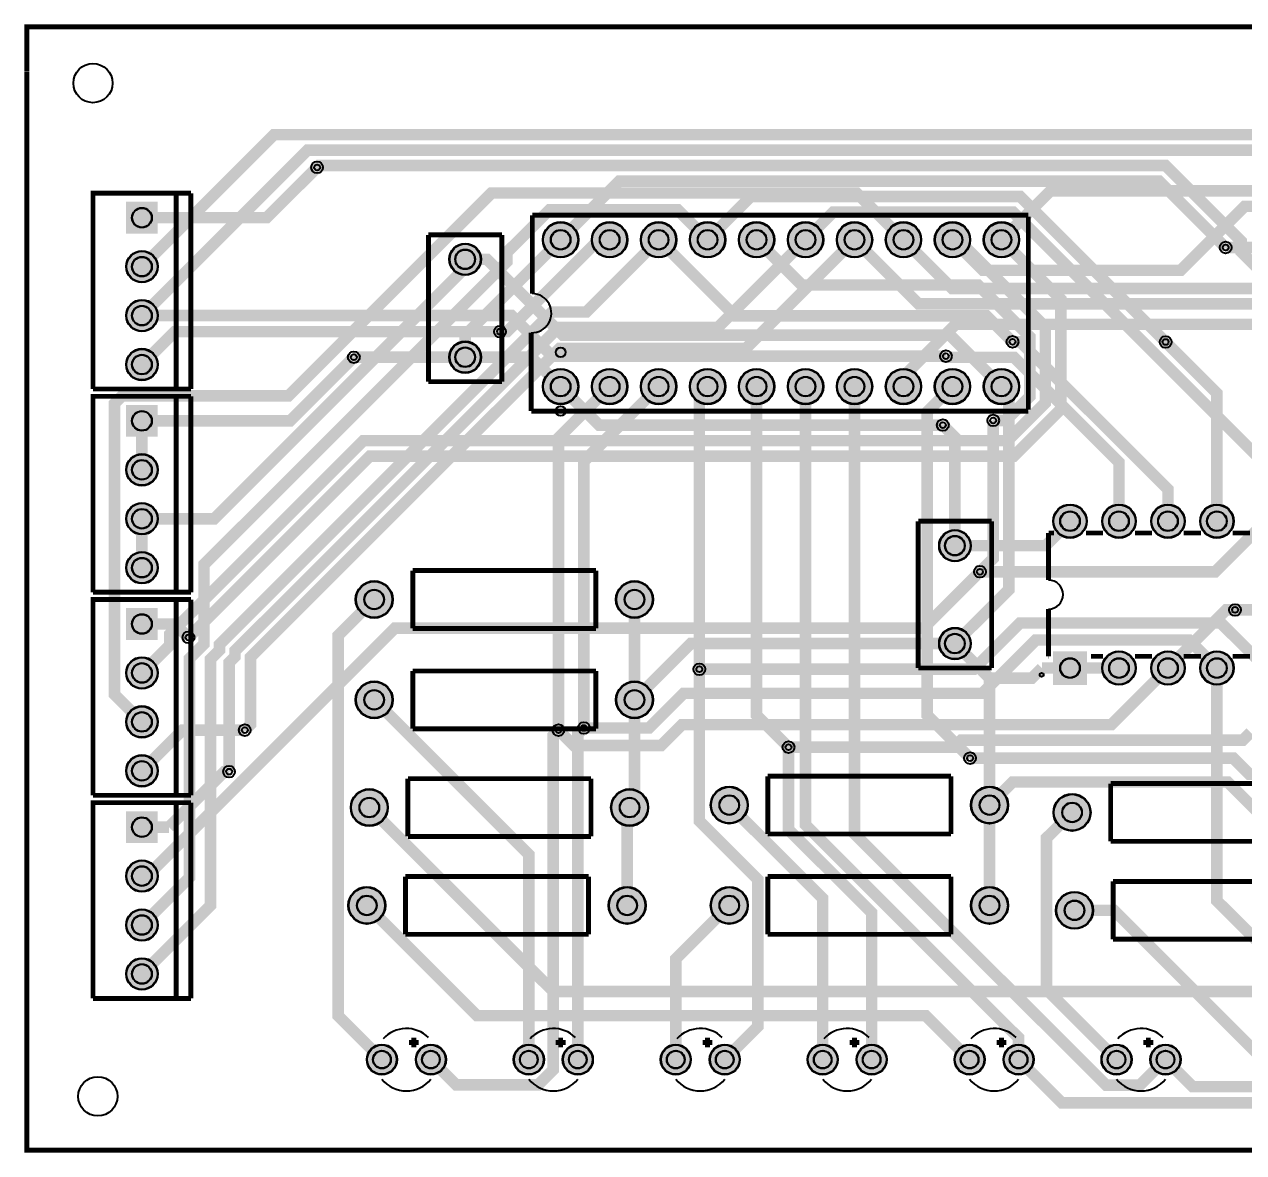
# Model space of a CAD drawing. Header units: millimetres. Extents: x 0.3 to 99.4, y -0.4 to 58.2.
# Drawn here: x 0.3 to 63.5, y -0.4 to 58.2 of the extents above; entities that cross this region are included whole.
import ezdxf

# ---------------------------------------------------------------- set-up
doc = ezdxf.new("R2010")
doc.units = ezdxf.units.MM
for name, color, linetype, true_color in [('BoardOutLine', 7, 'Continuous', 0xff00ff), ('BottomLayer', 7, 'Continuous', 0x0000ff), ('BottomSolderMaskLayer', 7, 'Continuous', 0xaa00ff), ('Document', 7, 'Continuous', 0xffffff), ('Hole', 7, 'Continuous', 0x222222), ('Multi-Layer', 7, 'Continuous', 0xc0c0c0), ('TopLayer', 7, 'Continuous', 0xff0000), ('TopSilkLayer', 7, 'Continuous', 0xffcc00), ('TopSolderMaskLayer', 7, 'Continuous', 0x800080)]:
    doc.layers.add(name, color=color, linetype=linetype, true_color=true_color)

msp = doc.modelspace()

# ---------------------------------------------------------------- hatches: boundary and pattern name
at = {"layer": 'BottomSolderMaskLayer'}
for points in [[(7.175, 48.958), (7.175, 47.308), (5.525, 47.308), (5.525, 48.958)], [(27.142, 46.99, 1), (28.992, 46.99, 1)], [(29.682, 46.99, 1), (31.532, 46.99, 1)], [(32.222, 46.99, 1), (34.072, 46.99, 1)], [(34.762, 46.99, 1), (36.612, 46.99, 1)], [(37.302, 46.99, 1), (39.152, 46.99, 1)], [(39.842, 46.99, 1), (41.692, 46.99, 1)], [(42.382, 46.99, 1), (44.232, 46.99, 1)], [(44.922, 46.99, 1), (46.772, 46.99, 1)], [(47.462, 46.99, 1), (49.312, 46.99, 1)], [(50.002, 46.99, 1), (51.852, 46.99, 1)], [(22.289, 45.974, 1), (23.939, 45.974, 1)], [(5.525, 45.593, 1), (7.175, 45.593, 1)], [(5.525, 43.053, 1), (7.175, 43.053, 1)], [(5.525, 40.513, 1), (7.175, 40.513, 1)], [(22.289, 40.894, 1), (23.939, 40.894, 1)], [(27.142, 39.37, 1), (28.992, 39.37, 1)], [(29.682, 39.37, 1), (31.532, 39.37, 1)], [(32.222, 39.37, 1), (34.072, 39.37, 1)], [(34.762, 39.37, 1), (36.612, 39.37, 1)], [(37.302, 39.37, 1), (39.152, 39.37, 1)], [(39.842, 39.37, 1), (41.692, 39.37, 1)], [(42.382, 39.37, 1), (44.232, 39.37, 1)], [(44.922, 39.37, 1), (46.772, 39.37, 1)], [(47.462, 39.37, 1), (49.312, 39.37, 1)], [(50.002, 39.37, 1), (51.852, 39.37, 1)], [(7.175, 38.417), (7.175, 36.767), (5.525, 36.767), (5.525, 38.417)], [(5.525, 35.052, 1), (7.175, 35.052, 1)], [(5.525, 32.512, 1), (7.175, 32.512, 1)], [(53.608, 32.385, 1), (55.358, 32.385, 1)], [(56.148, 32.385, 1), (57.898, 32.385, 1)], [(58.688, 32.385, 1), (60.438, 32.385, 1)], [(61.228, 32.385, 1), (62.978, 32.385, 1)], [(47.689, 31.115, 1), (49.339, 31.115, 1)], [(5.525, 29.972, 1), (7.175, 29.972, 1)], [(17.431, 28.321, 1), (19.361, 28.321, 1)], [(30.931, 28.321, 1), (32.861, 28.321, 1)], [(7.175, 27.876), (7.175, 26.226), (5.525, 26.226), (5.525, 27.876)], [(47.689, 26.035, 1), (49.339, 26.035, 1)], [(5.525, 24.511, 1), (7.175, 24.511, 1)], [(53.608, 23.89), (53.608, 25.64), (55.358, 25.64), (55.358, 23.89)], [(56.148, 24.765, 1), (57.898, 24.765, 1)], [(58.688, 24.765, 1), (60.438, 24.765, 1)], [(61.228, 24.765, 1), (62.978, 24.765, 1)], [(17.431, 23.114, 1), (19.361, 23.114, 1)], [(30.931, 23.114, 1), (32.861, 23.114, 1)], [(5.525, 21.971, 1), (7.175, 21.971, 1)], [(5.525, 19.431, 1), (7.175, 19.431, 1)], [(17.177, 17.526, 1), (19.107, 17.526, 1)], [(30.677, 17.526, 1), (32.607, 17.526, 1)], [(35.846, 17.653, 1), (37.776, 17.653, 1)], [(49.346, 17.653, 1), (51.276, 17.653, 1)], [(53.626, 17.272, 1), (55.556, 17.272, 1)], [(7.175, 17.335), (7.175, 15.685), (5.525, 15.685), (5.525, 17.335)], [(5.525, 13.97, 1), (7.175, 13.97, 1)], [(17.05, 12.446, 1), (18.98, 12.446, 1)], [(30.55, 12.446, 1), (32.48, 12.446, 1)], [(35.846, 12.446, 1), (37.776, 12.446, 1)], [(49.346, 12.446, 1), (51.276, 12.446, 1)], [(53.753, 12.192, 1), (55.683, 12.192, 1)], [(5.525, 11.43, 1), (7.175, 11.43, 1)], [(5.525, 8.89, 1), (7.175, 8.89, 1)], [(18.009, 4.445, 1), (19.583, 4.445, 1)], [(20.549, 4.445, 1), (22.123, 4.445, 1)], [(25.629, 4.445, 1), (27.203, 4.445, 1)], [(28.169, 4.445, 1), (29.743, 4.445, 1)], [(33.249, 4.445, 1), (34.823, 4.445, 1)], [(35.789, 4.445, 1), (37.363, 4.445, 1)], [(40.869, 4.445, 1), (42.443, 4.445, 1)], [(43.409, 4.445, 1), (44.983, 4.445, 1)], [(48.489, 4.445, 1), (50.063, 4.445, 1)], [(51.029, 4.445, 1), (52.603, 4.445, 1)], [(56.109, 4.445, 1), (57.683, 4.445, 1)], [(58.649, 4.445, 1), (60.223, 4.445, 1)]]:
    msp.add_hatch(color=256, dxfattribs=at).paths.add_polyline_path(points)
at = {"layer": 'Multi-Layer'}
for points in [[(7.15, 48.933), (7.15, 47.333), (5.55, 47.333), (5.55, 48.933)], [(27.167, 46.99, 1), (28.967, 46.99, 1)], [(29.707, 46.99, 1), (31.507, 46.99, 1)], [(32.247, 46.99, 1), (34.047, 46.99, 1)], [(34.787, 46.99, 1), (36.587, 46.99, 1)], [(37.327, 46.99, 1), (39.127, 46.99, 1)], [(39.867, 46.99, 1), (41.667, 46.99, 1)], [(42.407, 46.99, 1), (44.207, 46.99, 1)], [(44.947, 46.99, 1), (46.747, 46.99, 1)], [(47.487, 46.99, 1), (49.287, 46.99, 1)], [(50.027, 46.99, 1), (51.827, 46.99, 1)], [(5.55, 45.593, 1), (7.15, 45.593, 1)], [(22.314, 45.974, 1), (23.914, 45.974, 1)], [(5.55, 43.053, 1), (7.15, 43.053, 1)], [(5.55, 40.513, 1), (7.15, 40.513, 1)], [(22.314, 40.894, 1), (23.914, 40.894, 1)], [(27.167, 39.37, 1), (28.967, 39.37, 1)], [(29.707, 39.37, 1), (31.507, 39.37, 1)], [(32.247, 39.37, 1), (34.047, 39.37, 1)], [(34.787, 39.37, 1), (36.587, 39.37, 1)], [(37.327, 39.37, 1), (39.127, 39.37, 1)], [(39.867, 39.37, 1), (41.667, 39.37, 1)], [(42.407, 39.37, 1), (44.207, 39.37, 1)], [(44.947, 39.37, 1), (46.747, 39.37, 1)], [(47.487, 39.37, 1), (49.287, 39.37, 1)], [(50.027, 39.37, 1), (51.827, 39.37, 1)], [(7.15, 38.392), (7.15, 36.792), (5.55, 36.792), (5.55, 38.392)], [(5.55, 35.052, 1), (7.15, 35.052, 1)], [(5.55, 32.512, 1), (7.15, 32.512, 1)], [(53.633, 32.385, 1), (55.333, 32.385, 1)], [(56.173, 32.385, 1), (57.873, 32.385, 1)], [(58.713, 32.385, 1), (60.413, 32.385, 1)], [(61.253, 32.385, 1), (62.953, 32.385, 1)], [(47.714, 31.115, 1), (49.314, 31.115, 1)], [(5.55, 29.972, 1), (7.15, 29.972, 1)], [(17.456, 28.321, 1), (19.336, 28.321, 1)], [(30.956, 28.321, 1), (32.836, 28.321, 1)], [(7.15, 27.851), (7.15, 26.251), (5.55, 26.251), (5.55, 27.851)], [(47.714, 26.035, 1), (49.314, 26.035, 1)], [(5.55, 24.511, 1), (7.15, 24.511, 1)], [(53.633, 23.915), (53.633, 25.615), (55.333, 25.615), (55.333, 23.915)], [(56.173, 24.765, 1), (57.873, 24.765, 1)], [(58.713, 24.765, 1), (60.413, 24.765, 1)], [(61.253, 24.765, 1), (62.953, 24.765, 1)], [(17.456, 23.114, 1), (19.336, 23.114, 1)], [(30.956, 23.114, 1), (32.836, 23.114, 1)], [(5.55, 21.971, 1), (7.15, 21.971, 1)], [(5.55, 19.431, 1), (7.15, 19.431, 1)], [(17.202, 17.526, 1), (19.082, 17.526, 1)], [(30.702, 17.526, 1), (32.582, 17.526, 1)], [(35.871, 17.653, 1), (37.751, 17.653, 1)], [(49.371, 17.653, 1), (51.251, 17.653, 1)], [(53.651, 17.272, 1), (55.531, 17.272, 1)], [(7.15, 17.31), (7.15, 15.71), (5.55, 15.71), (5.55, 17.31)], [(5.55, 13.97, 1), (7.15, 13.97, 1)], [(17.075, 12.446, 1), (18.955, 12.446, 1)], [(30.575, 12.446, 1), (32.455, 12.446, 1)], [(35.871, 12.446, 1), (37.751, 12.446, 1)], [(49.371, 12.446, 1), (51.251, 12.446, 1)], [(53.778, 12.192, 1), (55.658, 12.192, 1)], [(5.55, 11.43, 1), (7.15, 11.43, 1)], [(5.55, 8.89, 1), (7.15, 8.89, 1)], [(18.034, 4.445, 1), (19.558, 4.445, 1)], [(20.574, 4.445, 1), (22.098, 4.445, 1)], [(25.654, 4.445, 1), (27.178, 4.445, 1)], [(28.194, 4.445, 1), (29.718, 4.445, 1)], [(33.274, 4.445, 1), (34.798, 4.445, 1)], [(35.814, 4.445, 1), (37.338, 4.445, 1)], [(40.894, 4.445, 1), (42.418, 4.445, 1)], [(43.434, 4.445, 1), (44.958, 4.445, 1)], [(48.514, 4.445, 1), (50.038, 4.445, 1)], [(51.054, 4.445, 1), (52.578, 4.445, 1)], [(56.134, 4.445, 1), (57.658, 4.445, 1)], [(58.674, 4.445, 1), (60.198, 4.445, 1)]]:
    msp.add_hatch(color=256, dxfattribs=at).paths.add_polyline_path(points)
at = {"layer": 'TopSolderMaskLayer'}
for points in [[(7.175, 48.958), (7.175, 47.308), (5.525, 47.308), (5.525, 48.958)], [(27.142, 46.99, 1), (28.992, 46.99, 1)], [(29.682, 46.99, 1), (31.532, 46.99, 1)], [(32.222, 46.99, 1), (34.072, 46.99, 1)], [(34.762, 46.99, 1), (36.612, 46.99, 1)], [(37.302, 46.99, 1), (39.152, 46.99, 1)], [(39.842, 46.99, 1), (41.692, 46.99, 1)], [(42.382, 46.99, 1), (44.232, 46.99, 1)], [(44.922, 46.99, 1), (46.772, 46.99, 1)], [(47.462, 46.99, 1), (49.312, 46.99, 1)], [(50.002, 46.99, 1), (51.852, 46.99, 1)], [(22.289, 45.974, 1), (23.939, 45.974, 1)], [(5.525, 45.593, 1), (7.175, 45.593, 1)], [(5.525, 43.053, 1), (7.175, 43.053, 1)], [(5.525, 40.513, 1), (7.175, 40.513, 1)], [(22.289, 40.894, 1), (23.939, 40.894, 1)], [(27.142, 39.37, 1), (28.992, 39.37, 1)], [(29.682, 39.37, 1), (31.532, 39.37, 1)], [(32.222, 39.37, 1), (34.072, 39.37, 1)], [(34.762, 39.37, 1), (36.612, 39.37, 1)], [(37.302, 39.37, 1), (39.152, 39.37, 1)], [(39.842, 39.37, 1), (41.692, 39.37, 1)], [(42.382, 39.37, 1), (44.232, 39.37, 1)], [(44.922, 39.37, 1), (46.772, 39.37, 1)], [(47.462, 39.37, 1), (49.312, 39.37, 1)], [(50.002, 39.37, 1), (51.852, 39.37, 1)], [(7.175, 38.417), (7.175, 36.767), (5.525, 36.767), (5.525, 38.417)], [(5.525, 35.052, 1), (7.175, 35.052, 1)], [(5.525, 32.512, 1), (7.175, 32.512, 1)], [(53.608, 32.385, 1), (55.358, 32.385, 1)], [(56.148, 32.385, 1), (57.898, 32.385, 1)], [(58.688, 32.385, 1), (60.438, 32.385, 1)], [(61.228, 32.385, 1), (62.978, 32.385, 1)], [(47.689, 31.115, 1), (49.339, 31.115, 1)], [(5.525, 29.972, 1), (7.175, 29.972, 1)], [(17.431, 28.321, 1), (19.361, 28.321, 1)], [(30.931, 28.321, 1), (32.861, 28.321, 1)], [(7.175, 27.876), (7.175, 26.226), (5.525, 26.226), (5.525, 27.876)], [(47.689, 26.035, 1), (49.339, 26.035, 1)], [(5.525, 24.511, 1), (7.175, 24.511, 1)], [(53.608, 23.89), (53.608, 25.64), (55.358, 25.64), (55.358, 23.89)], [(56.148, 24.765, 1), (57.898, 24.765, 1)], [(58.688, 24.765, 1), (60.438, 24.765, 1)], [(61.228, 24.765, 1), (62.978, 24.765, 1)], [(17.431, 23.114, 1), (19.361, 23.114, 1)], [(30.931, 23.114, 1), (32.861, 23.114, 1)], [(5.525, 21.971, 1), (7.175, 21.971, 1)], [(5.525, 19.431, 1), (7.175, 19.431, 1)], [(17.177, 17.526, 1), (19.107, 17.526, 1)], [(30.677, 17.526, 1), (32.607, 17.526, 1)], [(35.846, 17.653, 1), (37.776, 17.653, 1)], [(49.346, 17.653, 1), (51.276, 17.653, 1)], [(53.626, 17.272, 1), (55.556, 17.272, 1)], [(7.175, 17.335), (7.175, 15.685), (5.525, 15.685), (5.525, 17.335)], [(5.525, 13.97, 1), (7.175, 13.97, 1)], [(17.05, 12.446, 1), (18.98, 12.446, 1)], [(30.55, 12.446, 1), (32.48, 12.446, 1)], [(35.846, 12.446, 1), (37.776, 12.446, 1)], [(49.346, 12.446, 1), (51.276, 12.446, 1)], [(53.753, 12.192, 1), (55.683, 12.192, 1)], [(5.525, 11.43, 1), (7.175, 11.43, 1)], [(5.525, 8.89, 1), (7.175, 8.89, 1)], [(18.009, 4.445, 1), (19.583, 4.445, 1)], [(20.549, 4.445, 1), (22.123, 4.445, 1)], [(25.629, 4.445, 1), (27.203, 4.445, 1)], [(28.169, 4.445, 1), (29.743, 4.445, 1)], [(33.249, 4.445, 1), (34.823, 4.445, 1)], [(35.789, 4.445, 1), (37.363, 4.445, 1)], [(40.869, 4.445, 1), (42.443, 4.445, 1)], [(43.409, 4.445, 1), (44.983, 4.445, 1)], [(48.489, 4.445, 1), (50.063, 4.445, 1)], [(51.029, 4.445, 1), (52.603, 4.445, 1)], [(56.109, 4.445, 1), (57.683, 4.445, 1)], [(58.649, 4.445, 1), (60.223, 4.445, 1)]]:
    msp.add_hatch(color=256, dxfattribs=at).paths.add_polyline_path(points)

# ---------------------------------------------------------------- linework, layer by layer
at = {"layer": 'BoardOutLine', "const_width": 0.254}
msp.add_lwpolyline([(0.381, 55.753), (0.381, 58.039), (99.314, 58.039), (99.314, -0.254), (0.381, -0.254), (0.381, 55.73)], dxfattribs=at)
at = {"layer": 'BottomLayer', "const_width": 0.6}
for points in [[(6.35, 48.133), (12.824, 48.133), (15.435, 50.744)], [(6.35, 21.971), (4.929, 23.392), (4.929, 38.492), (5.332, 38.895), (13.96, 38.895), (24.479, 49.414), (43.423, 49.414), (45.847, 46.99)], [(85.852, 47.37), (83.697, 49.525), (53.462, 49.525), (50.927, 46.99)], [(35.687, 46.99), (34.129, 48.548), (27.487, 48.548), (25.277, 46.338), (25.277, 45.846), (9.571, 30.14), (9.571, 26.021), (8.816, 25.266), (8.816, 13.896), (6.35, 11.43)], [(83.312, 47.37), (81.96, 48.723), (63.548, 48.723), (60.227, 45.401), (49.976, 45.401), (48.387, 46.99)], [(80.772, 47.37), (78.158, 44.757), (66.584, 44.757), (66.292, 44.464), (48.373, 44.464), (45.847, 46.99)], [(6.35, 8.89), (9.902, 12.442), (9.902, 25.216), (10.374, 25.689), (10.374, 25.991), (27.623, 43.239), (29.396, 43.239), (33.147, 46.99)], [(10.872, 19.388), (10.872, 25.052), (11.177, 25.356), (11.177, 25.658), (27.955, 42.436), (36.213, 42.436), (40.767, 46.99)], [(11.684, 21.543), (11.98, 21.838), (11.98, 25.326), (28.006, 41.352), (37.669, 41.352), (43.307, 46.99)], [(28.067, 46.99), (23.114, 42.037), (23.114, 40.894)], [(24.924, 42.22), (25.28, 42.22), (30.05, 46.99), (30.607, 46.99)], [(43.307, 46.99), (46.636, 43.661), (66.63, 43.661), (66.918, 43.95)], [(67.437, 46.101), (66.951, 46.587), (62.554, 46.587)], [(6.35, 32.512), (10.099, 32.512), (23.114, 45.527), (23.114, 45.974)], [(45.847, 39.37), (45.847, 39.889), (48.561, 42.603), (79.948, 42.603), (82.907, 39.644)], [(59.563, 32.385), (59.563, 34.035), (51.904, 41.694), (51.503, 41.694)], [(62.103, 32.385), (62.103, 39.022), (59.441, 41.684)], [(6.35, 37.592), (14.038, 37.592), (17.34, 40.894)], [(48.046, 40.948), (48.107, 40.887), (51.576, 40.887), (57.023, 35.44), (57.023, 32.385)], [(27.951, 21.543), (27.951, 36.714), (30.607, 39.37)], [(29.27, 21.653), (29.27, 35.493), (33.147, 39.37)], [(35.26, 24.702), (35.26, 38.943), (35.687, 39.37)], [(39.884, 20.657), (38.227, 22.314), (38.227, 39.37)], [(51.816, 4.445), (51.816, 5.58), (40.767, 16.629), (40.767, 39.37)], [(43.307, 39.37), (43.307, 16.165), (56.347, 3.125), (58.116, 3.125), (59.436, 4.445)], [(48.387, 39.37), (47.08, 38.063), (47.08, 22.31), (49.3, 20.09)], [(48.514, 26.035), (51.308, 28.829), (51.308, 38.989), (50.927, 39.37)], [(6.35, 35.052), (6.35, 37.592)], [(48.514, 31.115), (48.514, 36.744), (47.887, 37.371)], [(49.811, 29.763), (50.501, 30.452), (50.501, 37.613)], [(18.396, 28.321), (16.528, 26.453), (16.528, 6.713), (18.796, 4.445)], [(31.896, 23.114), (31.896, 28.321)], [(59.563, 24.765), (62.578, 27.78), (63.043, 27.78)], [(6.35, 27.051), (7.752, 27.051)], [(8.764, 26.355), (8.068, 27.051), (7.752, 27.051)], [(50.311, 24.238), (48.514, 26.035)], [(36.576, 4.445), (38.29, 6.16), (38.29, 13.792), (35.26, 16.823), (35.26, 24.702)], [(50.311, 24.238), (52.505, 24.238), (53.032, 24.765)], [(54.483, 24.765), (53.032, 24.765)], [(62.103, 24.765), (62.103, 12.688), (65.786, 9.005), (65.786, 3.797), (66.534, 3.049), (87.504, 3.049), (94.107, 9.652)], [(50.311, 17.653), (50.311, 24.238)], [(18.396, 23.114), (26.416, 15.094), (26.416, 4.445)], [(31.642, 17.526), (31.896, 17.78), (31.896, 23.114)], [(21.336, 4.445), (22.639, 3.142), (26.901, 3.142), (27.68, 3.921), (27.68, 21.272), (27.951, 21.543)], [(28.956, 4.445), (28.956, 21.34), (29.27, 21.653)], [(44.196, 4.445), (44.196, 12.065), (39.884, 16.377), (39.884, 20.657)], [(31.515, 12.446), (31.515, 17.399), (31.642, 17.526)], [(36.811, 17.653), (41.656, 12.808), (41.656, 4.445)], [(50.311, 12.446), (50.311, 17.653)], [(54.591, 17.272), (53.269, 15.95), (53.269, 8.072), (56.896, 4.445)], [(36.811, 12.446), (34.036, 9.671), (34.036, 4.445)], [(54.718, 12.192), (56.769, 12.192), (64.516, 4.445)]]:
    msp.add_lwpolyline(points, dxfattribs=at)
at = {"layer": 'BottomSolderMaskLayer'}
for centre, radius in [((6.35, 48.133), 0.516), ((28.067, 46.99), 0.925), ((28.067, 46.99), 0.514), ((30.607, 46.99), 0.925), ((30.607, 46.99), 0.514), ((33.147, 46.99), 0.925), ((33.147, 46.99), 0.514), ((35.687, 46.99), 0.925), ((35.687, 46.99), 0.514), ((38.227, 46.99), 0.925), ((38.227, 46.99), 0.514), ((40.767, 46.99), 0.925), ((40.767, 46.99), 0.514), ((43.307, 46.99), 0.925), ((43.307, 46.99), 0.514), ((45.847, 46.99), 0.925), ((45.847, 46.99), 0.514), ((48.387, 46.99), 0.925), ((48.387, 46.99), 0.514), ((50.927, 46.99), 0.925), ((50.927, 46.99), 0.514), ((23.114, 45.974), 0.825), ((6.35, 45.593), 0.825), ((23.114, 45.974), 0.516), ((6.35, 45.593), 0.516), ((6.35, 43.053), 0.825), ((6.35, 43.053), 0.516), ((6.35, 40.513), 0.825), ((23.114, 40.894), 0.825), ((23.114, 40.894), 0.516), ((6.35, 40.513), 0.516), ((28.067, 39.37), 0.925), ((28.067, 39.37), 0.514), ((30.607, 39.37), 0.925), ((30.607, 39.37), 0.514), ((33.147, 39.37), 0.925), ((33.147, 39.37), 0.514), ((35.687, 39.37), 0.925), ((35.687, 39.37), 0.514), ((38.227, 39.37), 0.925), ((38.227, 39.37), 0.514), ((40.767, 39.37), 0.925), ((40.767, 39.37), 0.514), ((43.307, 39.37), 0.925), ((43.307, 39.37), 0.514), ((45.847, 39.37), 0.925), ((45.847, 39.37), 0.514), ((48.387, 39.37), 0.925), ((48.387, 39.37), 0.514), ((50.927, 39.37), 0.925), ((50.927, 39.37), 0.514), ((6.35, 37.592), 0.516), ((6.35, 35.052), 0.825), ((6.35, 35.052), 0.516), ((6.35, 32.512), 0.825), ((6.35, 32.512), 0.516), ((54.483, 32.385), 0.875), ((54.483, 32.385), 0.515), ((57.023, 32.385), 0.875), ((57.023, 32.385), 0.515), ((59.563, 32.385), 0.875), ((59.563, 32.385), 0.515), ((62.103, 32.385), 0.875), ((62.103, 32.385), 0.515), ((48.514, 31.115), 0.825), ((48.514, 31.115), 0.516), ((6.35, 29.972), 0.825), ((6.35, 29.972), 0.516), ((18.396, 28.321), 0.965), ((31.896, 28.321), 0.965), ((18.396, 28.321), 0.514), ((31.896, 28.321), 0.514), ((6.35, 27.051), 0.516), ((48.514, 26.035), 0.825), ((48.514, 26.035), 0.516), ((6.35, 24.511), 0.825), ((57.023, 24.765), 0.875), ((59.563, 24.765), 0.875), ((62.103, 24.765), 0.875), ((6.35, 24.511), 0.516), ((54.483, 24.765), 0.515), ((57.023, 24.765), 0.515), ((59.563, 24.765), 0.515), ((62.103, 24.765), 0.515), ((18.396, 23.114), 0.965), ((31.896, 23.114), 0.965), ((18.396, 23.114), 0.514), ((31.896, 23.114), 0.514), ((6.35, 21.971), 0.825), ((6.35, 21.971), 0.516), ((6.35, 19.431), 0.825), ((6.35, 19.431), 0.516), ((18.142, 17.526), 0.965), ((31.642, 17.526), 0.965), ((36.811, 17.653), 0.965), ((50.311, 17.653), 0.965), ((18.142, 17.526), 0.514), ((31.642, 17.526), 0.514), ((36.811, 17.653), 0.514), ((50.311, 17.653), 0.514), ((54.591, 17.272), 0.965), ((54.591, 17.272), 0.514), ((6.35, 16.51), 0.516), ((6.35, 13.97), 0.825), ((6.35, 13.97), 0.516), ((18.015, 12.446), 0.965), ((31.515, 12.446), 0.965), ((36.811, 12.446), 0.965), ((50.311, 12.446), 0.965), ((18.015, 12.446), 0.514), ((31.515, 12.446), 0.514), ((36.811, 12.446), 0.514), ((50.311, 12.446), 0.514), ((54.718, 12.192), 0.965), ((54.718, 12.192), 0.514), ((6.35, 11.43), 0.825), ((6.35, 11.43), 0.516), ((6.35, 8.89), 0.825), ((6.35, 8.89), 0.516), ((18.796, 4.445), 0.787), ((21.336, 4.445), 0.787), ((26.416, 4.445), 0.787), ((28.956, 4.445), 0.787), ((34.036, 4.445), 0.787), ((36.576, 4.445), 0.787), ((41.656, 4.445), 0.787), ((44.196, 4.445), 0.787), ((49.276, 4.445), 0.787), ((51.816, 4.445), 0.787), ((56.896, 4.445), 0.787), ((59.436, 4.445), 0.787), ((18.796, 4.445), 0.465), ((21.336, 4.445), 0.465), ((26.416, 4.445), 0.465), ((28.956, 4.445), 0.465), ((34.036, 4.445), 0.465), ((36.576, 4.445), 0.465), ((41.656, 4.445), 0.465), ((44.196, 4.445), 0.465), ((49.276, 4.445), 0.465), ((51.816, 4.445), 0.465), ((56.896, 4.445), 0.465), ((59.436, 4.445), 0.465)]:
    msp.add_circle(centre, radius, dxfattribs=at)
at = {"layer": 'Document'}
msp.add_circle((28.067, 38.1), 0.25, dxfattribs=at)
at = {"layer": 'Hole'}
for centre in [(15.435, 50.744), (62.554, 46.587), (24.924, 42.22), (51.503, 41.694), (59.441, 41.684), (17.34, 40.894), (48.046, 40.948), (47.887, 37.371), (50.501, 37.613), (49.811, 29.763), (63.043, 27.78), (8.764, 26.355), (35.26, 24.702), (11.684, 21.543), (27.951, 21.543), (29.27, 21.653), (39.884, 20.657), (49.3, 20.09), (10.872, 19.388)]:
    msp.add_circle(centre, 0.153, dxfattribs=at)
at = {"layer": 'Multi-Layer'}
for centre, radius in [((3.81, 55.118), 1.016), ((15.435, 50.744), 0.305), ((6.35, 48.133), 0.5), ((28.067, 46.99), 0.9), ((28.067, 46.99), 0.5), ((30.607, 46.99), 0.9), ((30.607, 46.99), 0.5), ((33.147, 46.99), 0.9), ((33.147, 46.99), 0.5), ((35.687, 46.99), 0.9), ((35.687, 46.99), 0.5), ((38.227, 46.99), 0.9), ((38.227, 46.99), 0.5), ((40.767, 46.99), 0.9), ((40.767, 46.99), 0.5), ((43.307, 46.99), 0.9), ((43.307, 46.99), 0.5), ((45.847, 46.99), 0.9), ((45.847, 46.99), 0.5), ((48.387, 46.99), 0.9), ((48.387, 46.99), 0.5), ((50.927, 46.99), 0.9), ((50.927, 46.99), 0.5), ((62.554, 46.587), 0.305), ((6.35, 45.593), 0.8), ((23.114, 45.974), 0.8), ((23.114, 45.974), 0.5), ((6.35, 45.593), 0.5), ((6.35, 43.053), 0.8), ((6.35, 43.053), 0.5), ((24.924, 42.22), 0.305), ((51.503, 41.694), 0.305), ((59.441, 41.684), 0.305), ((6.35, 40.513), 0.8), ((17.34, 40.894), 0.305), ((23.114, 40.894), 0.8), ((23.114, 40.894), 0.5), ((48.046, 40.948), 0.305), ((6.35, 40.513), 0.5), ((28.067, 39.37), 0.9), ((28.067, 39.37), 0.5), ((30.607, 39.37), 0.9), ((30.607, 39.37), 0.5), ((33.147, 39.37), 0.9), ((33.147, 39.37), 0.5), ((35.687, 39.37), 0.9), ((35.687, 39.37), 0.5), ((38.227, 39.37), 0.9), ((38.227, 39.37), 0.5), ((40.767, 39.37), 0.9), ((40.767, 39.37), 0.5), ((43.307, 39.37), 0.9), ((43.307, 39.37), 0.5), ((45.847, 39.37), 0.9), ((45.847, 39.37), 0.5), ((48.387, 39.37), 0.9), ((48.387, 39.37), 0.5), ((50.927, 39.37), 0.9), ((50.927, 39.37), 0.5), ((6.35, 37.592), 0.5), ((47.887, 37.371), 0.305), ((50.501, 37.613), 0.305), ((6.35, 35.052), 0.8), ((6.35, 35.052), 0.5), ((6.35, 32.512), 0.8), ((6.35, 32.512), 0.5), ((54.483, 32.385), 0.85), ((54.483, 32.385), 0.5), ((57.023, 32.385), 0.85), ((57.023, 32.385), 0.5), ((59.563, 32.385), 0.85), ((59.563, 32.385), 0.5), ((62.103, 32.385), 0.85), ((62.103, 32.385), 0.5), ((48.514, 31.115), 0.8), ((48.514, 31.115), 0.5), ((6.35, 29.972), 0.8), ((6.35, 29.972), 0.5), ((49.811, 29.763), 0.305), ((18.396, 28.321), 0.94), ((31.896, 28.321), 0.94), ((18.396, 28.321), 0.5), ((31.896, 28.321), 0.5), ((63.043, 27.78), 0.305), ((6.35, 27.051), 0.5), ((8.764, 26.355), 0.305), ((48.514, 26.035), 0.8), ((48.514, 26.035), 0.5), ((6.35, 24.511), 0.8), ((57.023, 24.765), 0.85), ((59.563, 24.765), 0.85), ((62.103, 24.765), 0.85), ((6.35, 24.511), 0.5), ((35.26, 24.702), 0.305), ((54.483, 24.765), 0.5), ((57.023, 24.765), 0.5), ((59.563, 24.765), 0.5), ((62.103, 24.765), 0.5), ((18.396, 23.114), 0.94), ((31.896, 23.114), 0.94), ((18.396, 23.114), 0.5), ((31.896, 23.114), 0.5), ((6.35, 21.971), 0.8), ((6.35, 21.971), 0.5), ((11.684, 21.543), 0.305), ((27.951, 21.543), 0.305), ((29.27, 21.653), 0.305), ((39.884, 20.657), 0.305), ((49.3, 20.09), 0.305), ((6.35, 19.431), 0.8), ((6.35, 19.431), 0.5), ((10.872, 19.388), 0.305), ((18.142, 17.526), 0.94), ((31.642, 17.526), 0.94), ((36.811, 17.653), 0.94), ((50.311, 17.653), 0.94), ((18.142, 17.526), 0.5), ((31.642, 17.526), 0.5), ((36.811, 17.653), 0.5), ((50.311, 17.653), 0.5), ((54.591, 17.272), 0.94), ((54.591, 17.272), 0.5), ((6.35, 16.51), 0.5), ((6.35, 13.97), 0.8), ((6.35, 13.97), 0.5), ((18.015, 12.446), 0.94), ((31.515, 12.446), 0.94), ((36.811, 12.446), 0.94), ((50.311, 12.446), 0.94), ((18.015, 12.446), 0.5), ((31.515, 12.446), 0.5), ((36.811, 12.446), 0.5), ((50.311, 12.446), 0.5), ((54.718, 12.192), 0.94), ((54.718, 12.192), 0.5), ((6.35, 11.43), 0.8), ((6.35, 11.43), 0.5), ((6.35, 8.89), 0.8), ((6.35, 8.89), 0.5), ((18.796, 4.445), 0.762), ((21.336, 4.445), 0.762), ((26.416, 4.445), 0.762), ((28.956, 4.445), 0.762), ((34.036, 4.445), 0.762), ((36.576, 4.445), 0.762), ((41.656, 4.445), 0.762), ((44.196, 4.445), 0.762), ((49.276, 4.445), 0.762), ((51.816, 4.445), 0.762), ((56.896, 4.445), 0.762), ((59.436, 4.445), 0.762), ((18.796, 4.445), 0.45), ((21.336, 4.445), 0.45), ((26.416, 4.445), 0.45), ((28.956, 4.445), 0.45), ((34.036, 4.445), 0.45), ((36.576, 4.445), 0.45), ((41.656, 4.445), 0.45), ((44.196, 4.445), 0.45), ((49.276, 4.445), 0.45), ((51.816, 4.445), 0.45), ((56.896, 4.445), 0.45), ((59.436, 4.445), 0.45), ((4.064, 2.54), 1.016)]:
    msp.add_circle(centre, radius, dxfattribs=at)
at = {"layer": 'TopLayer', "const_width": 0.6}
for points in [[(88.392, 47.37), (83.318, 52.444), (13.201, 52.444), (6.35, 45.593)], [(75.692, 47.37), (71.421, 51.641), (14.938, 51.641), (6.35, 43.053)], [(70.665, 42.444), (67.283, 42.444), (63.361, 46.366), (63.361, 46.921), (59.443, 50.838), (15.529, 50.838), (15.435, 50.744)], [(62.554, 46.587), (59.105, 50.035), (31.112, 50.035), (28.067, 46.99)], [(59.441, 41.684), (51.892, 49.233), (37.93, 49.233), (35.687, 46.99)], [(40.767, 46.99), (42.201, 48.424), (51.528, 48.424), (67.183, 32.769), (67.183, 32.385)], [(6.35, 24.511), (7.791, 25.952), (7.791, 26.524), (17.831, 36.564), (51.241, 36.564), (53.205, 38.528), (53.205, 42.456), (48.671, 46.99), (48.387, 46.99)], [(8.764, 26.355), (18.17, 35.761), (51.573, 35.761), (54.008, 38.196), (54.008, 43.909), (50.927, 46.99)], [(33.147, 46.99), (37.1, 43.037), (50.16, 43.037), (51.503, 41.694)], [(38.227, 46.99), (40.574, 44.643), (49.71, 44.643), (52.402, 41.95), (52.402, 38.86), (51.155, 37.613), (50.501, 37.613)], [(50.927, 39.37), (48.253, 42.044), (28.179, 42.044), (24.249, 45.974), (23.114, 45.974)], [(6.35, 43.053), (25.52, 43.053), (27.625, 40.948), (48.046, 40.948)], [(6.35, 40.513), (8.057, 42.22), (24.924, 42.22)], [(17.34, 40.894), (23.114, 40.894)], [(23.114, 40.894), (26.543, 40.894), (28.067, 39.37)], [(47.887, 37.371), (30.066, 37.371), (28.067, 39.37)], [(6.35, 32.512), (6.35, 29.972)], [(48.514, 31.115), (53.213, 31.115), (54.483, 32.385)], [(64.643, 32.385), (62.021, 29.763), (49.811, 29.763)], [(49.811, 29.763), (46.887, 26.838), (19.478, 26.838), (6.61, 13.97), (6.35, 13.97)], [(63.043, 27.78), (78.519, 27.78), (96.647, 9.652)], [(64.643, 24.765), (62.308, 27.1), (51.888, 27.1), (49.49, 24.702), (35.26, 24.702)], [(29.27, 21.653), (32.646, 21.653), (34.446, 23.454), (49.945, 23.454), (52.712, 26.221), (60.647, 26.221), (62.103, 24.765)], [(31.896, 23.114), (34.817, 26.035), (48.514, 26.035)], [(59.563, 24.765), (56.622, 21.824), (34.354, 21.824), (33.269, 20.74), (28.754, 20.74), (27.951, 21.543)], [(57.023, 24.765), (54.483, 24.765)], [(6.35, 19.431), (8.462, 21.543), (11.684, 21.543)], [(63.845, 21.427), (63.44, 21.022), (48.842, 21.022), (48.477, 20.657), (39.884, 20.657)], [(77.084, 9.652), (77.084, 10.353), (68.186, 19.251), (63.79, 19.251), (62.952, 20.09), (49.3, 20.09)], [(7.752, 16.51), (10.63, 19.388), (10.872, 19.388)], [(50.311, 17.653), (51.508, 18.85), (62.655, 18.85), (64.233, 17.272), (68.091, 17.272)], [(72.136, 4.318), (68.477, 7.977), (27.691, 7.977), (18.142, 17.526)], [(6.35, 16.51), (7.752, 16.51)], [(18.015, 12.446), (23.735, 6.726), (46.995, 6.726), (49.276, 4.445)], [(51.816, 4.445), (54.058, 2.203), (78.657, 2.203), (86.106, 9.652)], [(83.566, 9.652), (76.956, 3.042), (60.839, 3.042), (59.436, 4.445)]]:
    msp.add_lwpolyline(points, dxfattribs=at)
at = {"layer": 'TopSilkLayer', "const_width": 0.254}
for points in [[(8.89, 49.403), (3.81, 49.403), (3.81, 39.243)], [(8.128, 49.403), (8.128, 39.243)], [(8.89, 49.403), (8.89, 39.243)], [(26.597, 48.26), (26.597, 44.577)], [(26.597, 48.26), (52.324, 48.26)], [(52.324, 48.18), (52.324, 38.18)], [(21.209, 39.624), (21.209, 47.244)], [(21.209, 47.244), (25.019, 47.244)], [(25.019, 47.244), (25.019, 39.624)], [(26.597, 44.577), (26.597, 44.196)], [(26.543, 38.1), (26.543, 42.164)], [(8.89, 39.243), (3.81, 39.243)], [(25.019, 39.624), (21.209, 39.624)], [(8.89, 38.862), (3.81, 38.862), (3.81, 28.702)], [(8.128, 38.862), (8.128, 28.702)], [(8.89, 38.862), (8.89, 28.702)], [(26.543, 38.1), (52.324, 38.1)], [(46.609, 24.765), (46.609, 32.385)], [(46.609, 32.385), (50.419, 32.385)], [(50.419, 32.385), (50.419, 24.765)], [(53.373, 31.775), (53.66, 31.775)], [(53.373, 31.775), (53.373, 29.325)], [(55.306, 31.775), (56.2, 31.775)], [(57.846, 31.775), (58.74, 31.775)], [(60.386, 31.775), (61.28, 31.775)], [(62.926, 31.775), (63.82, 31.775)], [(20.396, 29.821), (29.896, 29.821)], [(20.396, 26.821), (20.396, 29.821)], [(29.896, 29.821), (29.896, 26.821)], [(8.89, 28.702), (3.81, 28.702)], [(8.89, 28.321), (3.81, 28.321), (3.81, 18.161)], [(8.128, 28.321), (8.128, 18.161)], [(8.89, 28.321), (8.89, 18.161)], [(53.373, 25.375), (53.373, 27.825)], [(29.896, 26.821), (20.396, 26.821)], [(53.373, 25.375), (53.402, 25.375)], [(55.564, 25.375), (56.2, 25.375)], [(57.846, 25.375), (58.74, 25.375)], [(60.386, 25.375), (61.28, 25.375)], [(62.926, 25.375), (63.82, 25.375)], [(20.396, 24.614), (29.896, 24.614)], [(20.396, 21.614), (20.396, 24.614)], [(29.896, 24.614), (29.896, 21.614)], [(50.419, 24.765), (46.609, 24.765)], [(29.896, 21.614), (20.396, 21.614)], [(20.142, 19.026), (29.642, 19.026)], [(20.142, 16.026), (20.142, 19.026)], [(29.642, 19.026), (29.642, 16.026)], [(38.811, 19.153), (48.311, 19.153)], [(38.811, 16.153), (38.811, 19.153)], [(48.311, 19.153), (48.311, 16.153)], [(56.591, 18.772), (66.091, 18.772)], [(56.591, 15.772), (56.591, 18.772)], [(8.89, 18.161), (3.81, 18.161)], [(8.89, 17.78), (3.81, 17.78), (3.81, 7.62)], [(8.128, 17.78), (8.128, 7.62)], [(8.89, 17.78), (8.89, 7.62)], [(29.642, 16.026), (20.142, 16.026)], [(48.311, 16.153), (38.811, 16.153)], [(66.091, 15.772), (56.591, 15.772)], [(20.015, 13.946), (29.515, 13.946)], [(20.015, 10.946), (20.015, 13.946)], [(29.515, 13.946), (29.515, 10.946)], [(38.811, 13.946), (48.311, 13.946)], [(38.811, 10.946), (38.811, 13.946)], [(48.311, 13.946), (48.311, 10.946)], [(56.718, 13.692), (66.218, 13.692)], [(56.718, 10.692), (56.718, 13.692)], [(29.515, 10.946), (20.015, 10.946)], [(48.311, 10.946), (38.811, 10.946)], [(66.218, 10.692), (56.718, 10.692)], [(8.89, 7.62), (3.81, 7.62)], [(20.447, 5.588), (20.447, 5.08)], [(28.067, 5.588), (28.067, 5.08)], [(35.687, 5.588), (35.687, 5.08)], [(43.307, 5.588), (43.307, 5.08)], [(50.927, 5.588), (50.927, 5.08)], [(58.547, 5.588), (58.547, 5.08)], [(20.193, 5.334), (20.701, 5.334)], [(27.813, 5.334), (28.321, 5.334)], [(35.433, 5.334), (35.941, 5.334)], [(43.053, 5.334), (43.561, 5.334)], [(50.673, 5.334), (51.181, 5.334)], [(58.293, 5.334), (58.801, 5.334)]]:
    msp.add_lwpolyline(points, dxfattribs=at)
at = {"layer": 'TopSilkLayer'}
for centre, radius in [((28.067, 41.148), 0.254), ((53.013, 24.415), 0.1)]:
    msp.add_circle(centre, radius, dxfattribs=at)
for centre, radius, start, end in [((26.57, 43.18), 1.016, 268.47772, 88.47772), ((53.373, 28.576), 0.749, 270, 90), ((20.066, 4.445), 1.616, 45.00018, 138.3661), ((27.686, 4.445), 1.616, 45.00018, 138.3661), ((35.306, 4.445), 1.616, 45.00018, 138.3661), ((42.926, 4.445), 1.616, 45.00018, 138.3661), ((50.546, 4.445), 1.616, 45.00018, 138.3661), ((58.166, 4.445), 1.616, 45.00018, 138.3661), ((20.066, 4.445), 1.626, 218.65954, 321.34046), ((27.686, 4.445), 1.626, 218.65954, 321.34046), ((35.306, 4.445), 1.626, 218.65954, 321.34046), ((42.926, 4.445), 1.626, 218.65954, 321.34046), ((50.546, 4.445), 1.626, 218.65954, 321.34046), ((58.166, 4.445), 1.626, 218.65954, 321.34046)]:
    msp.add_arc(centre, radius, start, end, dxfattribs=at)
at = {"layer": 'TopSolderMaskLayer'}
for centre, radius in [((6.35, 48.133), 0.516), ((28.067, 46.99), 0.925), ((28.067, 46.99), 0.514), ((30.607, 46.99), 0.925), ((30.607, 46.99), 0.514), ((33.147, 46.99), 0.925), ((33.147, 46.99), 0.514), ((35.687, 46.99), 0.925), ((35.687, 46.99), 0.514), ((38.227, 46.99), 0.925), ((38.227, 46.99), 0.514), ((40.767, 46.99), 0.925), ((40.767, 46.99), 0.514), ((43.307, 46.99), 0.925), ((43.307, 46.99), 0.514), ((45.847, 46.99), 0.925), ((45.847, 46.99), 0.514), ((48.387, 46.99), 0.925), ((48.387, 46.99), 0.514), ((50.927, 46.99), 0.925), ((50.927, 46.99), 0.514), ((23.114, 45.974), 0.825), ((6.35, 45.593), 0.825), ((23.114, 45.974), 0.516), ((6.35, 45.593), 0.516), ((6.35, 43.053), 0.825), ((6.35, 43.053), 0.516), ((6.35, 40.513), 0.825), ((23.114, 40.894), 0.825), ((23.114, 40.894), 0.516), ((6.35, 40.513), 0.516), ((28.067, 39.37), 0.925), ((28.067, 39.37), 0.514), ((30.607, 39.37), 0.925), ((30.607, 39.37), 0.514), ((33.147, 39.37), 0.925), ((33.147, 39.37), 0.514), ((35.687, 39.37), 0.925), ((35.687, 39.37), 0.514), ((38.227, 39.37), 0.925), ((38.227, 39.37), 0.514), ((40.767, 39.37), 0.925), ((40.767, 39.37), 0.514), ((43.307, 39.37), 0.925), ((43.307, 39.37), 0.514), ((45.847, 39.37), 0.925), ((45.847, 39.37), 0.514), ((48.387, 39.37), 0.925), ((48.387, 39.37), 0.514), ((50.927, 39.37), 0.925), ((50.927, 39.37), 0.514), ((6.35, 37.592), 0.516), ((6.35, 35.052), 0.825), ((6.35, 35.052), 0.516), ((6.35, 32.512), 0.825), ((6.35, 32.512), 0.516), ((54.483, 32.385), 0.875), ((54.483, 32.385), 0.515), ((57.023, 32.385), 0.875), ((57.023, 32.385), 0.515), ((59.563, 32.385), 0.875), ((59.563, 32.385), 0.515), ((62.103, 32.385), 0.875), ((62.103, 32.385), 0.515), ((48.514, 31.115), 0.825), ((48.514, 31.115), 0.516), ((6.35, 29.972), 0.825), ((6.35, 29.972), 0.516), ((18.396, 28.321), 0.965), ((31.896, 28.321), 0.965), ((18.396, 28.321), 0.514), ((31.896, 28.321), 0.514), ((6.35, 27.051), 0.516), ((48.514, 26.035), 0.825), ((48.514, 26.035), 0.516), ((6.35, 24.511), 0.825), ((57.023, 24.765), 0.875), ((59.563, 24.765), 0.875), ((62.103, 24.765), 0.875), ((6.35, 24.511), 0.516), ((54.483, 24.765), 0.515), ((57.023, 24.765), 0.515), ((59.563, 24.765), 0.515), ((62.103, 24.765), 0.515), ((18.396, 23.114), 0.965), ((31.896, 23.114), 0.965), ((18.396, 23.114), 0.514), ((31.896, 23.114), 0.514), ((6.35, 21.971), 0.825), ((6.35, 21.971), 0.516), ((6.35, 19.431), 0.825), ((6.35, 19.431), 0.516), ((18.142, 17.526), 0.965), ((31.642, 17.526), 0.965), ((36.811, 17.653), 0.965), ((50.311, 17.653), 0.965), ((18.142, 17.526), 0.514), ((31.642, 17.526), 0.514), ((36.811, 17.653), 0.514), ((50.311, 17.653), 0.514), ((54.591, 17.272), 0.965), ((54.591, 17.272), 0.514), ((6.35, 16.51), 0.516), ((6.35, 13.97), 0.825), ((6.35, 13.97), 0.516), ((18.015, 12.446), 0.965), ((31.515, 12.446), 0.965), ((36.811, 12.446), 0.965), ((50.311, 12.446), 0.965), ((18.015, 12.446), 0.514), ((31.515, 12.446), 0.514), ((36.811, 12.446), 0.514), ((50.311, 12.446), 0.514), ((54.718, 12.192), 0.965), ((54.718, 12.192), 0.514), ((6.35, 11.43), 0.825), ((6.35, 11.43), 0.516), ((6.35, 8.89), 0.825), ((6.35, 8.89), 0.516), ((18.796, 4.445), 0.787), ((21.336, 4.445), 0.787), ((26.416, 4.445), 0.787), ((28.956, 4.445), 0.787), ((34.036, 4.445), 0.787), ((36.576, 4.445), 0.787), ((41.656, 4.445), 0.787), ((44.196, 4.445), 0.787), ((49.276, 4.445), 0.787), ((51.816, 4.445), 0.787), ((56.896, 4.445), 0.787), ((59.436, 4.445), 0.787), ((18.796, 4.445), 0.465), ((21.336, 4.445), 0.465), ((26.416, 4.445), 0.465), ((28.956, 4.445), 0.465), ((34.036, 4.445), 0.465), ((36.576, 4.445), 0.465), ((41.656, 4.445), 0.465), ((44.196, 4.445), 0.465), ((49.276, 4.445), 0.465), ((51.816, 4.445), 0.465), ((56.896, 4.445), 0.465), ((59.436, 4.445), 0.465)]:
    msp.add_circle(centre, radius, dxfattribs=at)

doc.saveas('drawing.dxf')
